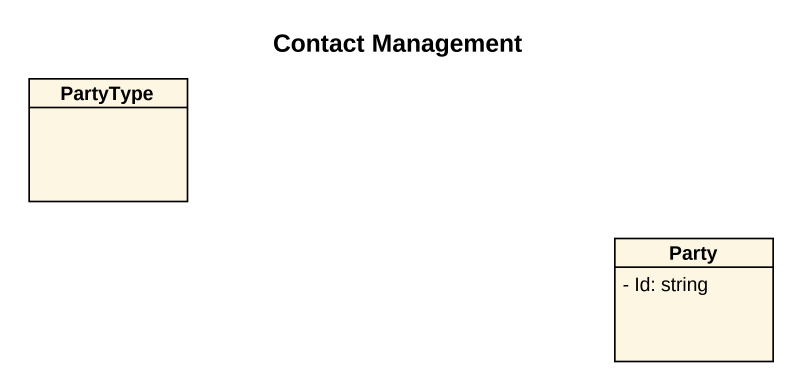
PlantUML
@startuml
title Contact Management
hide circle
hide empty members
skinparam classAttributeIconSize 0
class PartyType
class Party {
  - Id: string
}
@enduml
